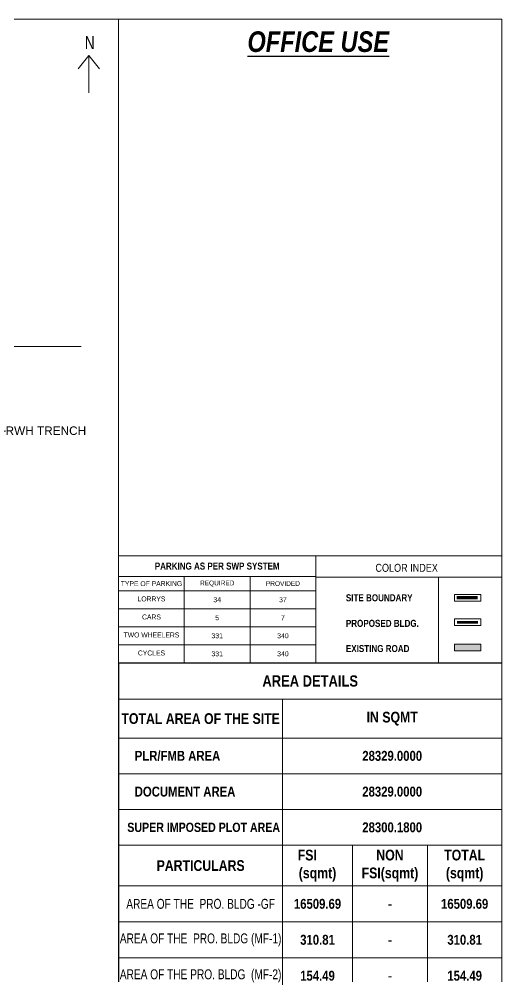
# Model space of a CAD drawing. Header units: metres. Extents: x -1560405 to -1559609, y 42907 to 43310.
# Drawn here: x -1560184.9 to -1560053.4, y 43049.4 to 43310.5 of the extents above; entities that cross this region are included whole.
import ezdxf
from ezdxf import colors
from ezdxf.entities.mleader import LeaderData, LeaderLine
from ezdxf.math import Vec2, Vec3

# ---------------------------------------------------------------- set-up
doc = ezdxf.new("R2010")
doc.units = ezdxf.units.M
doc.header["$LTSCALE"] = 750
doc.header["$MEASUREMENT"] = 0
doc.linetypes.add('$0$HIDDEN', pattern=[0.375, 0.25, -0.125])
doc.layers.get('0').update_dxf_attribs({"lineweight": 5})
doc.layers.add('NORTH_DIRECTION', color=7, linetype='Continuous', lineweight=0)
doc.styles.add('145', font='swissc.ttf', dxfattribs={"height": 0.23})
doc.styles.add('2', font='swisscb.ttf', dxfattribs={"height": 0.23})
doc.styles.add('civil tec', font='ARIALNB.TTF', dxfattribs={"height": 0.35})
doc.styles.add('CIVIL TEC- HARI', font='ARIALNB.TTF', dxfattribs={"height": 0.3})
doc.styles.add('SH', font='swissc.ttf', dxfattribs={"height": 10})
doc.styles.get("Standard").update_dxf_attribs({"font": 'arial.ttf'})
doc.styles.add('USA TEXT', font='GOTHIC.TTF', dxfattribs={"width": 0.8})

# ---------------------------------------------------------------- blocks, each defined once
blk = doc.blocks.new('*T627')
at = {"color": 0, "lineweight": 30}
for q in [(104.42, 0), (0, -128.16)]:
    blk.add_line((0, 0), q, dxfattribs=at)
at = {"color": 0, "linetype": 'ByBlock', "lineweight": -2}
for p, q in [((104.42, 0), (104.42, -128.16)), ((0, -9.94), (104.42, -9.94)), ((44.69, -9.94), (44.69, -128.16)), ((0, -20.5), (104.42, -20.5)), ((0, -30.25), (104.42, -30.25)), ((0, -39.99), (104.42, -39.99)), ((0, -49.73), (104.42, -49.73)), ((63.71, -49.73), (63.71, -109.39)), ((84.16, -49.73), (84.16, -109.39)), ((0, -60.83), (104.42, -60.83)), ((0, -70.62), (104.42, -70.62)), ((0, -80.41), (104.42, -80.41)), ((0, -90.21), (104.42, -90.21)), ((0, -100), (104.42, -100)), ((0, -109.39), (104.42, -109.39)), ((0, -118.77), (104.42, -118.77)), ((0, -128.16), (104.42, -128.16))]:
    blk.add_line(p, q, dxfattribs=at)
at = {"color": 0, "insert": (52.21, -4.97), "char_height": 3.0779, "width": 104.2043, "attachment_point": 5, "style": '2'}
blk.add_mtext('{\\fSwis721 Cn BT|b1|i0|c0|p34;AREA DETAILS}', dxfattribs=at)
at = {"color": 1, "style": '2'}
for s, insert, char_height, width, attachment_point in [('{\\fSwis721 Cn BT|b1|i0|c0|p34;\\C7;TOTAL AREA OF THE SITE }', (22.35, -15.22), 2.924, 44.4825, 5), ('{\\fSwis721 Cn BT|b1|i0|c0|p34;\\C7;IN SQMT}', (74.55, -15.22), 2.924, 59.5104, 5), ('{\\fSwis721 Cn BT|b1|i0|c0|p34;\\C7;FSI       (sqmt)}', (54.2, -55.28), 2.924, 18.8053, 5), ('{\\fSwis721 Cn BT|b1|i0|c0|p34;\\C7;NON FSI(sqmt)}', (73.94, -55.28), 2.924, 20.2425, 5), ('{\\fSwis721 Cn BT|b1|i0|c0|p34;\\C7;TOTAL (sqmt)}', (94.29, -55.28), 2.924, 20.0397, 5), ('{\\fSwis721 Cn BT|b1|i0|c0|p34;\\C7;PARTICULARS }', (22.35, -55.28), 2.924, 44.4825, 5), ('{\\fSwis721 LtCn BT|b0|i0|c0|p34;\\C0;AREA OF THE  PRO. BLDG -GF }', (22.35, -65.72), 2.6932, 44.4825, 5), ('{\\C0;16509.69', (54.2, -65.72), 2.6932, 18.1358, 5), ('{\\fSwis721 LtCn BT|b0|i0|c0|p34;\\C0;AREA OF THE  PRO. BLDG (MF-1)}', (22.35, -75.52), 2.6932, 44.4825, 5), ('{\\C0;310.81', (54.2, -75.52), 2.6932, 18.1358, 5), ('{\\fSwis721 LtCn BT|b0|i0|c0|p34;\\C0;AREA OF THE PRO. BLDG  (MF-2)}', (22.35, -85.31), 2.6932, 44.4825, 5), ('{\\C0;154.49', (54.2, -85.31), 2.6932, 18.1358, 5), ('{\\fSwis721 LtCn BT|b0|i0|c0|p34;\\C0;AREA OF THE  PRO. SECURITY CABIN}', (22.35, -95.1), 2.6932, 44.4825, 5), ('{\\C0;6.25', (73.94, -95.1), 2.693, 19.573, 5), ('{\\C7;TOTAL AREA}', (22.35, -104.69), 2.6932, 44.4825, 5), ('{\\C7; PLOT COVERAGE  - (P.C.) %}', (0.92, -114.08), 2.6932, 42.8587, 4), ('{\\fSwis721 LtCn BT|b0|i0|c0|p34;\\C256;58.28}', (74.55, -114.08), 2.6932, 58.6207, 5), ('{\\C7; FLOOR SPACE INDEX - (FSI)}', (0.92, -123.46), 2.6932, 42.8587, 4), ('{\\C256;0.5994}', (74.55, -123.46), 3.0779, 58.6207, 5)]:
    blk.add_mtext(s, dxfattribs=dict(at, insert=insert, char_height=char_height, width=width, attachment_point=attachment_point))
at = {"color": 0}
for s, insert, char_height, width, attachment_point in [('{\\fSwis721 Cn BT|b1|i0|c0|p34;     PLR/FMB AREA}', (0.11, -25.38), 2.6932, 44.4825, 4), ('{\\fSwis721 Cn BT|b1|i0|c0|p34;\\C7;28329.0000', (74.55, -25.38), 2.6932, 59.5104, 5), ('{\\fSwis721 Cn BT|b1|i0|c0|p34;     DOCUMENT AREA}', (0.11, -35.12), 2.6932, 44.4825, 4), ('{\\fSwis721 Cn BT|b1|i0|c0|p34;\\C7;28329.0000', (74.55, -35.12), 2.6932, 59.5104, 5), ('{\\fSwis721 Cn BT|b1|i0|c0|p34;  \\H1.0933x; SUPER IMPOSED PLOT AREA}', (0.11, -44.86), 2.3084, 44.4825, 4), ('{\\fSwis721 Cn BT|b1|i0|c0|p34;\\C7;28300.1800', (74.55, -44.86), 2.6932, 59.5104, 5), ('{\\fSwis721 Cn BT|b1|i0|c0|p34;\\C7;16509.69}', (94.29, -65.72), 2.6932, 19.3702, 5), ('-', (73.94, -65.72), 2.69, 19.573, 5), ('-', (73.94, -75.52), 2.69, 19.573, 5), ('{\\fSwis721 Cn BT|b1|i0|c0|p34;\\C7;310.81}', (94.29, -75.52), 2.6932, 19.3702, 5), ('-', (73.94, -85.31), 2.69, 19.573, 5), ('{\\fSwis721 Cn BT|b1|i0|c0|p34;\\C7;154.49}', (94.29, -85.31), 2.6932, 19.3702, 5), ('{\\fSwis721 Cn BT|b1|i0|c0|p34;\\C7;6.25}', (94.29, -95.1), 2.6932, 19.3702, 5), ('-', (54.2, -95.1), 2.74, 18.1358, 5), ('{\\fSwis721 Cn BT|b1|i0|c0|p34;\\C7;16974.99}', (54.2, -104.69), 2.6932, 18.1358, 5), ('{\\fSwis721 Cn BT|b1|i0|c0|p34;\\C7;16981.24}', (94.29, -104.69), 2.6932, 19.3702, 5), ('{\\fSwis721 Cn BT|b1|i0|c0|p34;\\C7;-}', (73.94, -104.69), 2.6932, 19.573, 5)]:
    blk.add_mtext(s, dxfattribs=dict(at, insert=insert, char_height=char_height, width=width, attachment_point=attachment_point))
blk = doc.blocks.new('*T628')
at = {"color": 0, "linetype": 'ByBlock', "lineweight": -2}
for p, q in [((0, 0), (53.73, 0)), ((0, 0), (0, -29.19)), ((53.73, 0), (53.73, -29.19)), ((0, -5.66), (53.73, -5.66)), ((17.91, -5.66), (17.91, -29.19)), ((35.82, -5.66), (35.82, -29.19)), ((0, -9.53), (53.73, -9.53)), ((0, -14.45), (53.73, -14.45)), ((0, -19.36), (53.73, -19.36)), ((0, -24.27), (53.73, -24.27)), ((0, -29.19), (53.73, -29.19))]:
    blk.add_line(p, q, dxfattribs=at)
at = {"color": 0}
for s, insert, char_height, width, attachment_point in [('{\\fSwis721 Cn BT|b1|i0|c0|p34;PARKING AS PER SWP SYSTEM}', (26.87, -2.83), 1.9092, 50.6175, 5), ('{\\fArial Narrow|b0|i0|c0|p34;LORRYS}', (8.96, -11.09), 1.3477, 14.7947, 2), ('34', (26.87, -11.99), 1.348, 14.7947, 5), ('37', (44.78, -11.99), 1.348, 14.7947, 5), ('{\\fArial Narrow|b0|i0|c0|p34;CARS}', (8.96, -16.01), 1.3477, 14.7947, 2), ('5', (26.87, -16.9), 1.35, 14.7947, 5), ('7', (44.78, -16.9), 1.35, 14.7947, 5), ('{\\fArial Narrow|b0|i0|c0|p34;TWO WHEELERS}', (8.96, -20.92), 1.3477, 14.7947, 2), ('331', (26.87, -21.82), 1.348, 14.7947, 5), ('340', (44.78, -21.82), 1.348, 14.7947, 5), ('{\\fArial Narrow|b0|i0|c0|p34;CYCLES }', (8.96, -25.83), 1.3477, 14.7947, 2), ('331', (26.87, -26.73), 1.348, 14.7947, 5), ('340', (44.78, -26.73), 1.348, 14.7947, 5)]:
    blk.add_mtext(s, dxfattribs=dict(at, insert=insert, char_height=char_height, width=width, attachment_point=attachment_point))
at = {"color": 0, "width": 17.7054, "attachment_point": 5, "style": 'civil tec'}
for s, insert, char_height in [('{\\fArial Narrow|b0|i0|c0|p34;TYPE OF PARKING}', (8.96, -7.6), 1.3477), ('{\\fArial Narrow|b0|i0|c0|p34;REQUIRED}', (26.87, -7.6), 1.2929), ('{\\fArial Narrow|b0|i0|c0|p34;PROVIDED}', (44.78, -7.6), 1.2929)]:
    blk.add_mtext(s, dxfattribs=dict(at, insert=insert, char_height=char_height))

msp = doc.modelspace()

# ---------------------------------------------------------------- hatches: boundary and pattern name
h = msp.add_hatch(color=51)
h.dxf.hatch_style = 1
h.paths.add_polyline_path([(-1560059.05846, 43140.02977), (-1560066.28023, 43140.02977), (-1560066.28023, 43138.26421), (-1560059.05846, 43138.26421)])

# ---------------------------------------------------------------- linework, layer by layer
at = {"color": 0, "linetype": '$0$HIDDEN', "ltscale": 80}
msp.add_line((-1560190.72219, 43221.26303), (-1560167.99469, 43221.26303), dxfattribs=at)
at = {"color": 0, "ltscale": 0.25}
msp.add_line((-1560104.05426, 43155.97878), (-1560104.05426, 43134.9881), dxfattribs=at)
msp.add_lwpolyline([(-1560053.36713, 42906.74882), (-1560404.53092, 42906.74882), (-1560404.53092, 43310.45357), (-1560053.36713, 43310.45357)], close=True, dxfattribs=at)
at = {"color": 0, "ltscale": 20}
msp.add_lwpolyline([(-1560157.78855, 43164.17576), (-1560053.36713, 43164.17576), (-1560053.36713, 43310.45357), (-1560157.78855, 43310.45357)], close=True, dxfattribs=at)
at = {"color": 0}
for points in [[(-1560104.05426, 43164.17576), (-1560053.39153, 43164.17576), (-1560053.39153, 43158.36235), (-1560104.05426, 43158.36235)], [(-1560070.60848, 43158.36235), (-1560053.37085, 43158.36235), (-1560053.37085, 43134.9881), (-1560070.60848, 43134.9881)]]:
    msp.add_lwpolyline(points, close=True, dxfattribs=at)
at = {"color": 0, "ltscale": 0.25, "elevation": -46877.92517}
for points in [[(-1560066.28023, 43153.59496), (-1560059.05846, 43153.59496), (-1560059.05846, 43151.8294), (-1560066.28023, 43151.8294)], [(-1560066.28023, 43146.945), (-1560059.05846, 43146.945), (-1560059.05846, 43145.17944), (-1560066.28023, 43145.17944)], [(-1560066.28023, 43140.02977), (-1560059.05846, 43140.02977), (-1560059.05846, 43138.26421), (-1560066.28023, 43138.26421)]]:
    msp.add_lwpolyline(points, close=True, dxfattribs=at)
at = {"color": 3, "ltscale": 0.2, "const_width": 0.89845, "elevation": -46878.45133}
msp.add_lwpolyline([(-1560065.65372, 43152.72464), (-1560059.96066, 43152.72464)], dxfattribs=at)
at = {"color": 1, "const_width": 0.67383, "elevation": -46878.45133}
msp.add_lwpolyline([(-1560065.58897, 43146.02913), (-1560059.88784, 43146.02913)], dxfattribs=at)
at = {"layer": 'NORTH_DIRECTION'}
for points in [[(-1560165.93838, 43290.39995), (-1560165.93838, 43290.39995), (-1560165.93838, 43300.52354), (-1560168.84552, 43296.9187)], [(-1560163.00742, 43296.88915), (-1560163.00742, 43296.88915), (-1560165.93838, 43300.52354)]]:
    msp.add_lwpolyline(points, dxfattribs=at)

# ---------------------------------------------------------------- block references
for name, p in [('*T628', (-1560157.78855, 43164.17576)), ('*T627', (-1560157.78803, 43134.9881))]:
    msp.add_blockref(name, p)

# ---------------------------------------------------------------- texts
at = {"color": 0, "ltscale": 0.25, "style": 'CIVIL TEC- HARI'}
for s, p in [('SITE BOUNDARY ', (-1560095.85421, 43151.76341, -46877.92517)), ('PROPOSED BLDG.', (-1560095.85421, 43144.79054, -46877.92517)), ('EXISTING ROAD', (-1560095.85421, 43137.91961, -46877.92517))]:
    msp.add_text(s, height=1.9156743, dxfattribs=at).set_placement(p)
at = {"color": 0, "lineweight": -2, "ltscale": 0.05, "insert": (-1560122.68895, 43307.13334), "char_height": 5.616, "width": 191.7534012, "attachment_point": 1, "style": 'SH'}
msp.add_mtext('{\\fSwis721 Cn BT|b1|i1|c0|p34;\\LOFFICE USE\\fSwis721 Cn BT|b0|i0|c0|p34;\\l\\C7;\\P\\P}\\P                                                 ', dxfattribs=at)
at = {"color": 0, "ltscale": 0.25, "insert": (-1560087.80606, 43161.96231, -0.11027), "char_height": 2.1553286, "width": 42.6286633, "attachment_point": 1, "style": '145'}
msp.add_mtext('COLOR INDEX', dxfattribs=at)
at = {"layer": 'NORTH_DIRECTION', "insert": (-1560167.01132, 43305.82378), "char_height": 3.54213, "attachment_point": 1, "style": 'USA TEXT'}
msp.add_mtext_dynamic_manual_height_columns('N', width=1.1850696, gutter_width=30, heights=[2.65126], dxfattribs=at)

# ---------------------------------------------------------------- leaders
at = {"color": 2, "ltscale": 20}
ml = msp.add_multileader_mtext('Standard', dxfattribs=at)
ml.set_content('{\\C152;RWH TRENCH}', color=5)
ml.set_leader_properties(color=252)
ml.build(insert=Vec2(0, 0))
ml.multileader.update_dxf_attribs({"leader_type": 2, "text_left_attachment_type": 2, "text_right_attachment_type": 2, "dogleg_length": 0.1, "arrow_head_size": 2})
ctx = ml.context
ctx.base_point, ctx.char_height, ctx.arrow_head_size, ctx.landing_gap_size, ctx.plane_origin = Vec3(-1560188.59183, 43198.22853), 2.3, 2, 0.01, Vec3(-1560197.26119, 43189.52389)
ctx.left_attachment, ctx.right_attachment = 2, 2
notes = []
notes.append((ctx, [(1, (1, 1, 0), (-1560188.69183, 43198.22853), (1, 0), 0.1, [(0, [(-1560197.74928, 43189.96826)], 0, [])])]))
ctx.mtext.insert, ctx.mtext.flow_direction = Vec3(-1560188.58183, 43199.41853), 5
for ctx, leaders in notes:
    for number, flags, end, landing, length, lines in leaders:
        leader = LeaderData()
        leader.index, (leader.has_last_leader_line, leader.has_dogleg_vector, leader.attachment_direction) = number, flags
        leader.last_leader_point, leader.dogleg_vector, leader.dogleg_length = Vec3(end), Vec3(landing), length
        for number, points, colour, breaks in lines:
            line = LeaderLine()
            line.index, line.vertices, line.color, line.breaks = number, Vec3.list(points), colors.encode_raw_color(colour), breaks
            leader.lines.append(line)
        ctx.leaders.append(leader)

doc.saveas('drawing.dxf')
